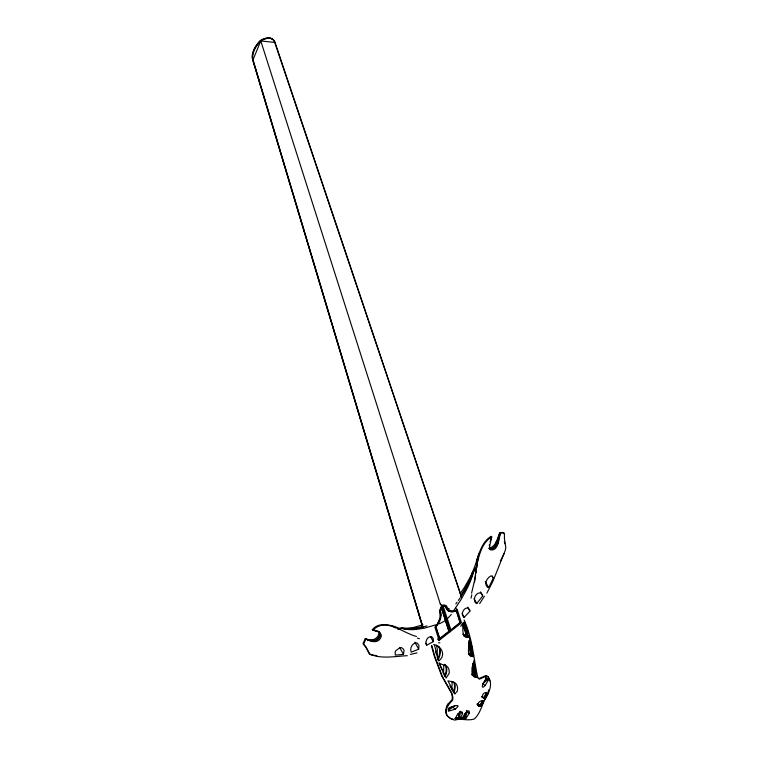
<?xml version="1.0" encoding="UTF-8"?>
<svg xmlns="http://www.w3.org/2000/svg" width="758" height="758" viewBox="0 0 758 758"><rect width="100%" height="100%" fill="white"/><g stroke="black" fill="none" stroke-linecap="round" stroke-linejoin="round"><path stroke-width="1.14" d="M503.871 533.793L503.871 532.902L502.563 532.381L499.835 532.741C497.333 537.924 496.064 546.982 488.995 548.11M451.929 689.714L451.901 686.322A17.538 9.835 -49 0 0 451.74 681.309M440.824 615.581L440.834 614.331M460.419 711.222L459.547 718.262L455.369 718.963L459.86 718.537C467.61 707.612 456.089 711.62 455.662 719.219M443.496 673.038L443.686 668.622A17.538 9.835 -49 0 0 443.572 665.268M477.095 564.492L476.858 567.344L473.494 572.072L472.101 575.71A80.983 45.395 -49 0 1 460.703 596.991M459.661 712.52L458.96 717.75L454.781 718.451M433.254 641.675L433.254 638.549L431.643 636.701C427.455 635.934 424.575 641.865 426.669 645.191L433.254 641.675L430.553 636.635M477.227 563.497C479.312 553.956 482.723 541.932 491.705 536.835L491.118 536.323C478.952 543.675 477.985 561.308 472.007 572.887M490.104 541.904L491.705 536.835L489.497 546.869L490.625 549.92C498.755 551.066 498.859 538.009 500.451 533.253L499.854 532.741C497.892 537.498 496.897 549.559 489.137 548.631M477.786 559.508L474.489 580.789L471.58 593.163M436.959 655.244L437.366 649.843L436.466 645.181M474.489 582.324L475.588 575.407M475.948 573.105L476.318 570.802M461.897 717.826L464.796 717.854L466.729 710.426M467.316 710.938L465.384 718.366L461.518 718.328L465.753 718.688L469.543 712.871L468.994 710.815L466.322 712.169L461.774 718.556M418.662 649.208L418.984 645.617L417.44 643.229L416.161 642.85C412.03 643.239 409.566 648.516 411.215 652.145L418.662 649.208L414.872 642.168M440.54 608.977L440.313 610.095A7.978 4.472 -49 0 0 440.341 611.611L440.711 613.146M470.993 598.185L471.827 594.812M403.436 654.429L404.033 650.8L403.597 649.255L401.522 647.607L400.12 647.692L395.97 650.506L395.202 652.022L395.259 655.092L403.436 654.429L399.656 647.379M487.716 693.219L488.711 689.903M440.389 618.253L437.12 625.094M479.075 553.293L477.189 558.997L476.27 566.832L471.258 574.981A79.363 28.757 -51.4 0 1 464.114 587.81L460.239 593.523M486.882 593.107L493.174 580.732L505.283 550.327L505.804 547.484L504.449 538.758L504.458 533.414L503.151 532.893L500.432 533.253C498.489 538.019 497.485 550.071 489.725 549.143L489.147 548.479M460.826 626.43L461.518 624.601M485.111 685.639L482.884 683.707L487.716 679.357L485.565 677.823L486.295 678.457C479.312 687.269 482.505 692.063 488.294 679.86L486.551 678.344L485.594 678.713M440.72 608.409L441.232 607.262L449.096 631.518L439.754 638.861L435.765 626.8L436.163 626.345M423.002 627.302L253.001 59.825L260.78 40.932L260.345 40.553A17.766 9.958 -49 0 0 252.566 59.456L422.566 626.932M504.089 553.719L500.346 561.034M483.604 701.387L481.415 706.371C474.697 707.688 479.132 698.525 483.604 701.387L482.761 700.657L480.458 705.537L476.915 704.154M483.348 701.169L481.046 706.049L477.502 704.665M493.306 578.003L489.403 586.247L488.55 587.516L487.29 587.09C483.708 583.565 487.091 577.956 490.777 575.976L491.904 576.004L493.306 578.003L492.283 576.099M481.415 706.371L480.098 705.224L482.505 700.43M441.44 607.452L440.521 610.275A7.978 4.472 -49 0 0 440.559 611.801C442.16 617.22 439.451 622.905 435.983 626.98L439.754 638.861M446.993 705.954L448.177 703.68M365.887 639.022L363.546 644.196L366.275 647.398L369.895 654.325M481.463 696.507L484.807 698.923L487.659 694.063L485.764 692.48M483.907 698.137L486.769 693.295M484.807 698.923L483.595 697.862L486.475 693.039M479.653 603.643L484.4 596.205M453.89 610.351L461.404 598.972L466.435 589.819A79.363 57.94 -45.8 0 0 472.348 575.928L473.494 572.072L472.907 571.56L471.504 575.199A80.983 45.395 -49 0 1 460.684 595.608M476.763 603.539L482.723 595.93L481.368 593.334L480.146 592.822C475.55 592.813 472.566 599.493 475.579 602.942L476.763 603.539L474.053 598.507M407.283 655.689C394.994 656.286 380.658 659.375 369.307 653.813L365.678 646.887L362.959 643.684L365.299 638.511C369.544 641.154 377.096 644.111 380.402 638.388C384.098 632.807 376.034 630.874 372.349 629.699C379.028 621.172 392.208 625.151 400.518 628.818M454.715 705.565L448.66 710.161M451.332 614.454L446.614 619.57M464.171 617.372L469.903 611.204L469.638 609.745L467.951 608.011C463.451 607.3 460.22 614.852 464.171 617.372L462.001 613.345M475.607 671.929L476.166 677.15L474.802 677.377A17.538 9.835 -49 0 1 473.134 665.353L473.958 660.341L475.654 673.492M484.713 681.025L487.129 678.846L485.689 677.823M437.034 656.807L438.74 660.805C446.405 655.736 441.592 645.617 433.661 644.603M439.545 638.681L448.888 631.329L441.232 607.253M456.288 610.664L460.059 622.545L450.934 630.078L460.277 622.735L456.496 610.853L455.823 610.891M437.451 638.956L439.1 640.387L461.442 622.82L457.226 609.527L455.577 608.096M468.671 637.27C461.328 639.449 462.731 627.027 463.422 622.593L468.671 637.27L466.53 635.412L462.645 634.228M454.942 693.835L457.377 691.069A17.538 9.835 -49 0 0 452.27 681.755L447.883 680.845L454.942 693.835L453.796 692.84A17.538 9.835 -49 0 0 454.222 682.607M448.073 709.649L452.327 706.759L455.141 709.194C463.053 702.723 452.564 706.608 449.049 707.735L448.385 711.241L455.141 709.194M445.818 620.404L439.469 623.777M473.352 656.599L470.765 656.428A17.538 9.835 -49 0 1 468.463 649.54L469.429 640.349L473.352 656.599L470.576 654.192L468.435 653.434M457.226 609.527C453.995 611.697 448.329 611.573 447.116 607.177A9.522 5.334 -49 0 0 446.026 605.566L444.197 604.922L441.923 605.339L439.583 610.635A9.522 5.334 -49 0 0 439.744 612.966C441.042 618.121 438.266 623.37 434.874 627.103L439.1 640.387M456.496 610.853L452.469 612L448.31 610.891M478.819 678.647L485.812 675.596L487.801 676.477L489.782 680.921M422.945 624.763L413.735 627.416A79.363 33.38 -38.4 0 1 403.644 628.145L401.2 627.927L397.723 629.026M435.727 624.857L424.215 628.211L416.057 629.424A79.363 53.316 -62 0 1 404.725 629.083L401.2 627.927L403.891 628.363A80.983 45.395 -49 0 0 422.339 626.582M398.31 629.538L401.787 628.439L404.478 628.875A80.983 45.395 -49 0 0 426.925 625.881M454.601 611.346L450.119 611.659M410.343 654.419L416.976 652.913M455.52 718.015L458.647 717.485L459.86 718.537M461.764 717.57L464.427 717.542L465.753 718.688M450.934 630.078L443.07 605.813L445.278 606.542A7.978 4.472 -49 0 1 446.036 607.49L447.116 609.745M378.886 631.774C380.791 633.593 379.436 636.549 377.939 638.17C374.689 642.32 369.269 639.989 365.28 638.539C370.529 642.519 379.777 638.634 378.754 631.85M376.783 655.661L371.06 654.874M461.537 596.878L275.059 42.486L260.78 40.932A17.766 9.958 -49 0 0 253.001 59.825M462.209 718.935L464.284 719.2M448.186 608.437L449.134 608.579M438.522 642.68L439.867 642.898M439.896 663.563L447.04 666.386A17.538 9.835 -49 0 1 449.162 673.379L446.121 678.012L439.081 662.852L442.056 669.958M372.349 629.699L378.233 631.215M377.465 631.518L372.936 630.211C385.519 617.012 403.142 633.176 416.493 636.474M365.877 639.051C370.198 641.221 376.565 642.632 379.417 637.535C380.649 635.848 381.056 632.636 378.602 631.85L379.152 632.333M417.336 638.103L419.401 638.748M453.218 719.276L450.366 718.357L446.964 715.694C443.354 709.564 447.779 703.869 452.1 699.653L452.337 696.801L451.427 693.068L441.687 675.823L434.334 656.267L431.51 646.034M444.946 606.324L443.07 605.813M471.921 673.995L476.166 677.15M477.36 703.775L480.098 705.224M449.38 611.535L447.552 610.294M487.659 694.063C485.272 690.339 481.084 694.896 482.77 697.644M488.294 679.86L486.295 678.457M392.237 625.786L395.193 627.908M485.518 692.452L487.366 693.807L484.495 698.649L481.728 696.611M481.88 696.536L483.595 697.862M496.111 541.961L498.006 543.6M489.147 544.945L489.696 545.428M445.069 606.353A7.978 4.472 -49 0 1 445.818 607.31L446.216 607.935M440.275 603.908L441.923 605.339L450.271 631.604M477.303 704.912L478.677 706.105M466.577 711.241L469.221 713.534M459.793 711.478L462.352 713.695M371.458 639.951L373.353 641.6M477.237 677.226L479.416 679.159L486.399 676.108L488.389 676.989C493.477 684.398 488.455 694.063 484.267 700.686C481.434 706.92 479.577 714.339 474.3 718.963C467.857 721.161 461.215 718.082 454.762 720.1L450.953 718.868L447.552 716.206C443.951 710.075 448.366 704.381 452.687 700.165L452.924 697.313L452.014 693.579L442.274 676.335L434.921 656.779L431.785 645.409M447.76 610.484L445.998 607.755M449.92 685.782L453.246 691.827M485.3 581.481L488.55 587.516M480.563 591.903L482.723 595.93M467.743 607.177L469.903 611.204M425.589 643.182L426.669 645.191M442.909 671.986L444.179 675.027M477.824 677.737C473.551 658.579 472.509 638.274 464.123 619.997M466.53 635.412L462.806 625.208M464.313 621.636L467.032 629.178M462.967 622.915L467.904 636.597A17.538 9.835 -49 0 1 463.621 635.735M462.759 623.455L467.307 636.085A17.538 9.835 -49 0 1 464.294 635.782M461.319 596.688L274.623 42.116A17.766 9.958 -49 0 0 260.345 40.553M440.606 604.941L260.78 40.932A17.766 9.958 -49 0 1 275.059 42.486M422.784 627.112L252.784 59.645A17.766 9.958 -49 0 1 260.562 40.742A17.766 9.958 -49 0 1 274.841 42.296M434.495 645.333L438.74 660.805M435.499 651.264L436.428 654.59M467.421 630.249L468.302 633.565M468.88 635.773L472.082 647.929M468.87 640.785L472.262 655.651A17.538 9.835 -49 0 1 469.439 655.007M468.804 642.557L471.675 655.139A17.538 9.835 -49 0 1 468.851 654.495M468.776 645.778L470.576 654.192M472.111 666.907L473.286 674.648M504.373 541.515L504.705 543.694M473.295 653.424L473.636 655.604M473.305 663.743L475.02 676.155A17.538 9.835 -49 0 1 472.367 675.255M472.708 663.231L474.432 675.643A17.538 9.835 -49 0 1 471.77 674.743M458.173 713.382L458.647 717.485M474.868 665.638L475.086 667.902M464.417 713.562L464.427 717.542M460.125 597.854A80.983 45.395 -49 0 1 458.334 600.44M457.102 602.155A80.983 45.395 -49 0 1 455.842 603.851M444.595 664.264A17.538 9.835 -49 0 1 445.827 675.065M438.74 646.678A17.538 9.835 -49 0 1 437.963 660.133M438.143 646.167A17.538 9.835 -49 0 1 438.314 657.622M453.635 682.096A17.538 9.835 -49 0 1 453.9 690.349M444.908 664.747A17.538 9.835 -49 0 1 444.444 676.543"/></g></svg>
